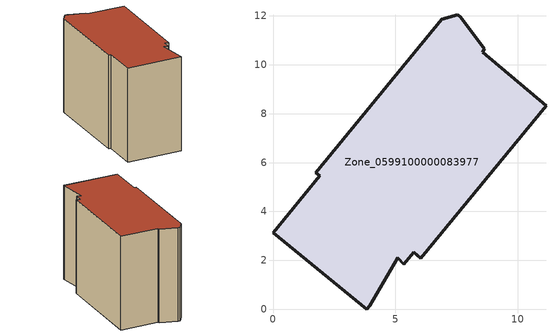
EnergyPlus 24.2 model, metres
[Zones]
Zone_0599100000083977
 floor ground (C_G): 1.9,5.46 1.75,5.58 6.89,11.87 7.55,12.04 7.67,11.94 8.62,10.66 8.57,10.51 11.16,8.32 6.03,2.1 5.75,2.32 5.35,1.84 5.09,2.12 3.96,0.15 3.84,0 0,3.13 z0
 wall outside (C_F): 1.75,5.58 1.9,5.46 0,3.13 3.84,0 3.96,0.15 5.09,2.12 5.35,1.84 5.75,2.32 6.03,2.1 11.16,8.32 8.57,10.51 8.62,10.66 7.67,11.94 7.55,12.04 6.89,11.87 1.75,5.58 z0:8.43
 roof outside (C_R): 3.84,0 3.96,0.15 5.09,2.12 5.35,1.84 5.75,2.32 6.03,2.1 11.16,8.32 8.57,10.51 8.62,10.66 7.67,11.94 7.55,12.04 6.89,11.87 1.75,5.58 1.9,5.46 0,3.13 z8.43
[BUILDING]
Pand.0599100000083977: North Axis=0; Terrain=City; Loads Convergence Tolerance Value=0.04; Temperature Convergence Tolerance Value=0.4; Solar Distribution=FullExterior; Maximum Number of Warmup Days=25; Minimum Number of Warmup Days=1
[Site:Location]
Rotterdam.The.Hague.AP_ZH_NLD Design_Conditions: Latitude=51.96; Longitude=4.45; Time Zone=1; Elevation=-4.5
[SITE:GROUNDTEMPERATURE:BUILDINGSURFACE]
18, 18, 18, 18, 18, 18, 18, 18, 18, 18, 18, 18
[MATERIAL] Thermal Absorptance=0.9; Solar Absorptance=0.7; Visible Absorptance=0.7
Name | Roughness | Thickness | Conductivity | Density | Specific Heat
G.TC.1946 | MediumSmooth | 0.15 | 1 | 540 | 1210
F.TC.1946 | Rough | 0.3 | 0.857143 | 1920 | 840
R.TC.1946 | MediumRough | 0.2 | 0.909091 | 1500 | 1000
[CONSTRUCTION]
C_G: G.TC.1946
C_F: F.TC.1946
C_R: R.TC.1946
[ZONE]
Zone_0599100000083977: Type=1; Multiplier=1; Ceiling Height=Autocalculate; Volume=Autocalculate; Floor Area=autocalculate; Part of Total Floor Area=Yes
[ZONEINFILTRATION:DESIGNFLOWRATE]
Infil_Zone_0599100000083977: Zone or ZoneList or Space or SpaceList=Zone_0599100000083977; Schedule=AlwaysOn; Design Flow Rate Calculation Method=Flow/Area; Flow Rate per Floor Area=0.003; Constant Term Coefficient=1; Temperature Term Coefficient=0; Velocity Term Coefficient=0; Velocity Squared Term Coefficient=0
[HVACTEMPLATE:ZONE:IDEALLOADSAIRSYSTEM]
Zone_0599100000083977: Maximum Heating Supply Air Temperature=50; Minimum Cooling Supply Air Temperature=13; Maximum Heating Supply Air Humidity Ratio=0.0156; Minimum Cooling Supply Air Humidity Ratio=0.0077; Heating Limit=NoLimit; Cooling Limit=NoLimit; Dehumidification Control Type=ConstantSensibleHeatRatio; Cooling Sensible Heat Ratio=0.7; Dehumidification Setpoint=60; Humidification Control Type=None; Humidification Setpoint=30; Outdoor Air Method=None; Outdoor Air Flow Rate per Person=0.00944; Outdoor Air Flow Rate per Zone Floor Area=0; Outdoor Air Flow Rate per Zone=0; Demand Controlled Ventilation Type=None; Outdoor Air Economizer Type=NoEconomizer; Heat Recovery Type=None; Sensible Heat Recovery Effectiveness=0.7; Latent Heat Recovery Effectiveness=0.65
[ZONECONTROL:THERMOSTAT]
ThermostatControl_Zone_0599100000083977: Zone or ZoneList=Zone_0599100000083977; Control Type Schedule=DualSetpointControlType; Control 1=Thermostat_Zone_0599100000083977; Temperature Difference Between Cutout And Setpoint=0
[THERMOSTATSETPOINT:DUALSETPOINT]
Thermostat_Zone_0599100000083977: Heating Setpoint Temperature Schedule=HeatingSetpoint_Zone_0599100000083977; Cooling Setpoint Temperature Schedule=CoolingSetpoint_Zone_0599100000083977
[SCHEDULE:COMPACT]
HeatingSetpoint_Zone_0599100000083977: Through: 12/31, For: AllDays, Until: 24:00, 21
CoolingSetpoint_Zone_0599100000083977: Through: 12/31, For: AllDays, Until: 24:00, 24
DualSetpointControlType: Through: 12/31, For: AllDays, Until: 24:00, 4
AlwaysOn: Through: 12/31, For: AllDays, Until: 24:00, 1
